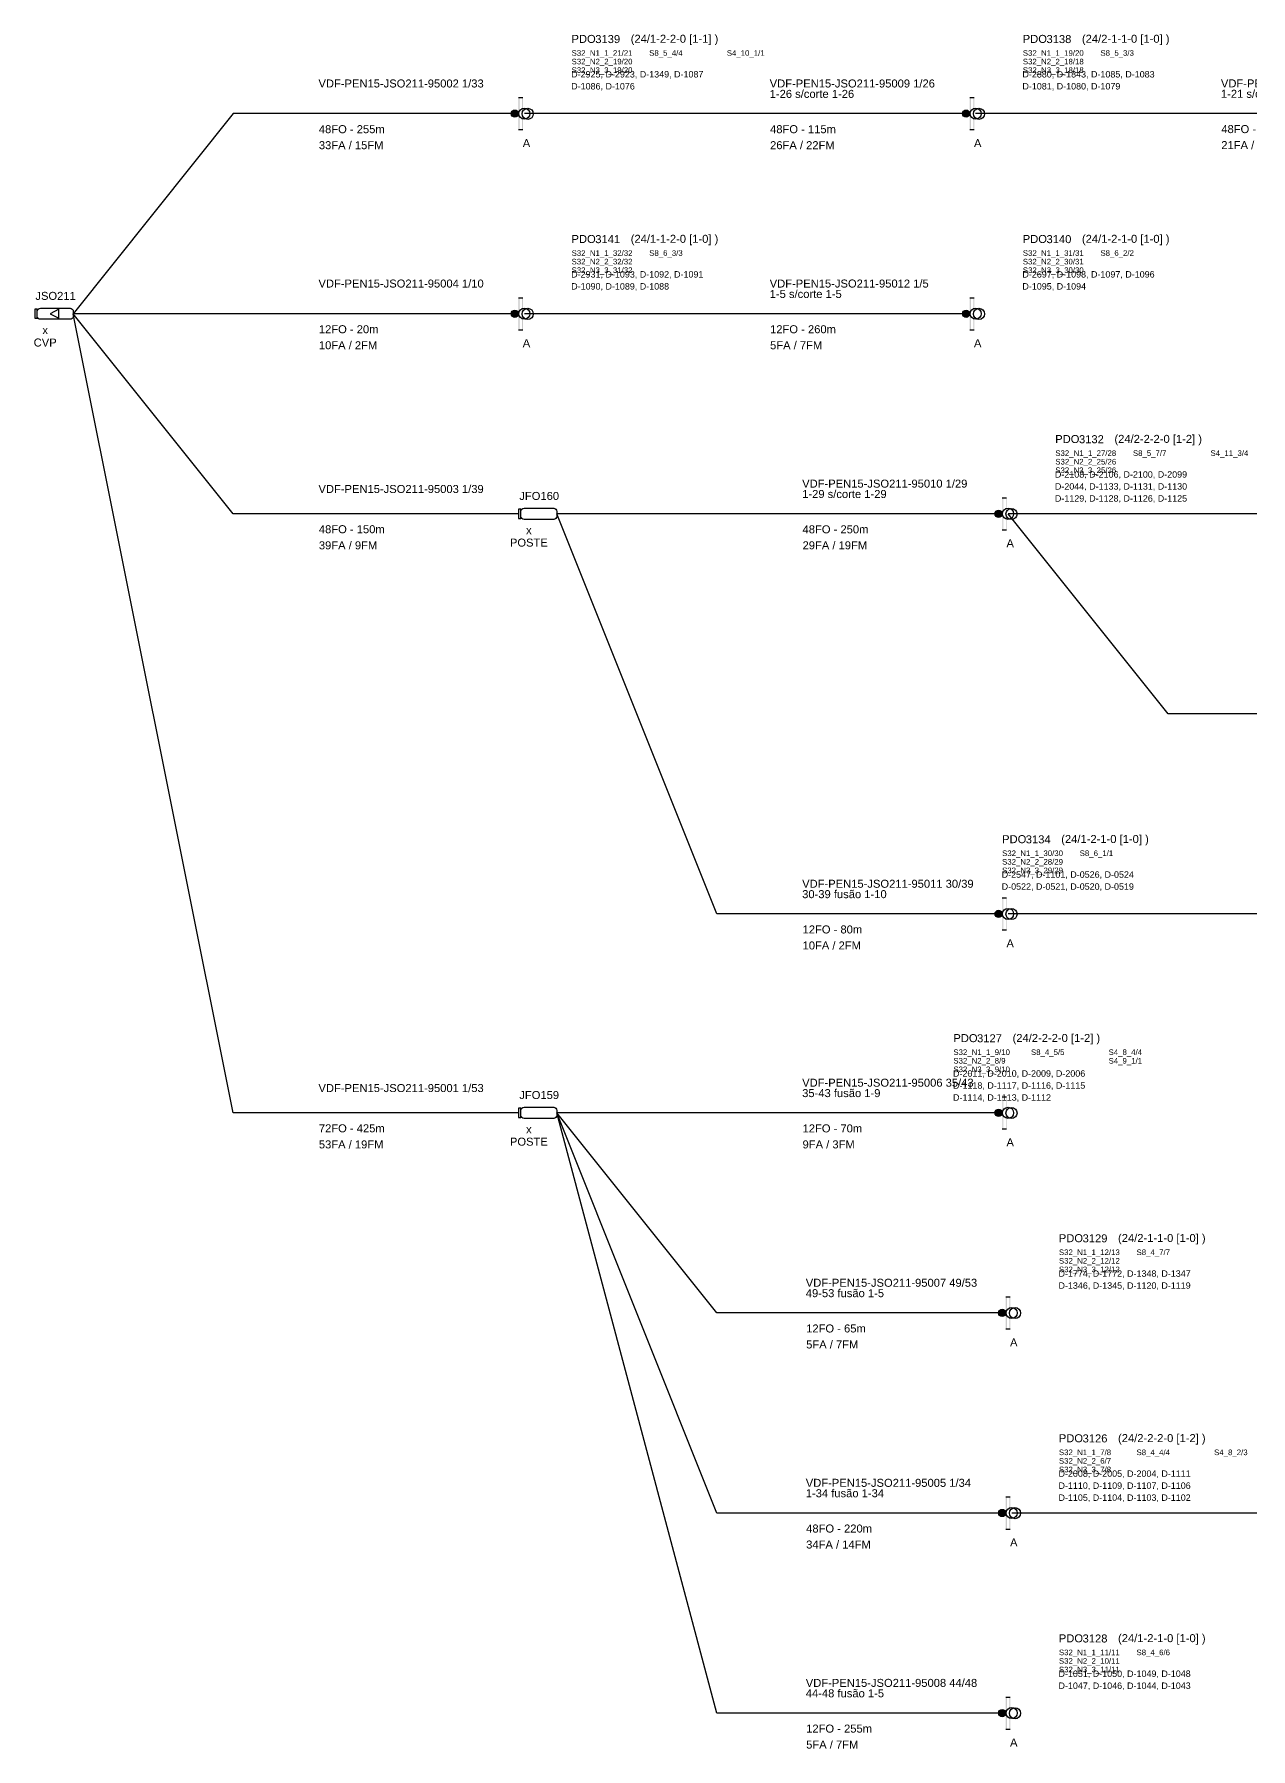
# Model space of a CAD drawing. Header units: millimetres. Extents: x 2621 to 2885, y 1959 to 2174.
# Drawn here: x 2621 to 2773.1, y 1959.4 to 2173.7 of the extents above; entities that cross this region are included whole.
import ezdxf
from ezdxf.enums import TextEntityAlignment as Align
from ezdxf.lldxf.tags import DXFTag

# ---------------------------------------------------------------- set-up
doc = ezdxf.new("R2010")
doc.units = ezdxf.units.MM
doc.layers.get('0').update_dxf_attribs({"lineweight": 5})
for name, color, linetype in [('SINOP_AÉREO', 1, 'AEREO2'), ('SINOP_CONDUTA', 1, 'CONDUTA2'), ('SINOP_JSFO', 1, 'Continuous'), ('SINOP_PDO', 1, 'Continuous')]:
    doc.layers.add(name, color=color, linetype=linetype)
doc.styles.add('VDF', font='arial.ttf', dxfattribs={"height": 0.25})
doc.linetypes.add('AEREO2', pattern='A,1,-1,[6,LinesVod.shx,S=0,R=0,X=0,Y=0],-1,1', length=4)
tags = doc.linetypes.add('CONDUTA2', pattern='A,1,-1,[8,LinesVod.shx,S=1,R=0,X=0,Y=0],-1,1', length=4).pattern_tags.tags
tags[16:17] = [DXFTag(74, 4), DXFTag(75, 0), DXFTag(340, '0'), DXFTag(46, 1.0), DXFTag(50, 0.0), DXFTag(44, 0.0), DXFTag(45, 0.0)]
tags[14:15] = [DXFTag(74, 4), DXFTag(75, 0), DXFTag(340, '0'), DXFTag(46, 1.0), DXFTag(50, 0.0), DXFTag(44, 0.0), DXFTag(45, 0.0)]
tags[4:5] = [DXFTag(74, 4), DXFTag(75, 0), DXFTag(340, '0'), DXFTag(46, 1.0), DXFTag(50, 0.0), DXFTag(44, 0.0), DXFTag(45, 0.0)]

# ---------------------------------------------------------------- blocks, each defined once
blk = doc.blocks.new('*U62')
for points in [[(-4.5, 0.58), (-4.8, 0.58), (-4.8, -0.57), (-4.5, -0.57)], [(-1.8, 0.55), (-2.9, 0), (-1.8, -0.55)]]:
    blk.add_lwpolyline(points, close=True)
blk.add_lwpolyline([(-0.4, -0.7), (-4.1, -0.7, -0.414214), (-4.5, -0.3), (-4.5, 0.3, -0.414214), (-4.1, 0.7), (-0.4, 0.7, -0.414214), (0, 0.3), (0, -0.3, -0.414214)], format="xyb", close=True)
at = {"style": 'VDF'}
for tag, p in [('CABO_001', (-29.8, 2.6)), ('CABO_002', (-29.8, 1.3)), ('CABO_003', (-29.8, 0)), ('CABO_004', (-29.8, -1.3)), ('CABO_005', (-29.8, -2.6)), ('CABO_CAP_COP', (-29.75, -2.44)), ('FA_FM', (-29.75, -4.44))]:
    blk.add_attdef(tag, p, '', height=1, dxfattribs=at)
for tag, p in [('JSO#', (-2.21, 1.73)), ('M', (-3.51, -2.55)), ('CVP', (-3.51, -4.1))]:
    blk.add_attdef(tag, text='', height=1, dxfattribs=at).set_placement(p, align=Align.CENTER)
blk = doc.blocks.new('*U63')
blk.add_lwpolyline([(-4.5, 0.58), (-4.8, 0.58), (-4.8, -0.57), (-4.5, -0.57)], close=True)
blk.add_lwpolyline([(-0.4, -0.7), (-4.1, -0.7, -0.414214), (-4.5, -0.3), (-4.5, 0.3, -0.414214), (-4.1, 0.7), (-0.4, 0.7, -0.414214), (0, 0.3), (0, -0.3, -0.414214)], format="xyb", close=True)
at = {"style": 'VDF'}
for tag, p in [('CABO_001', (-29.8, 2.6)), ('CABO_002', (-29.8, 1.3)), ('CABO_003', (-29.8, 0)), ('CABO_004', (-29.8, -1.3)), ('CABO_005', (-29.8, -2.6)), ('CABO_CAP_COP', (-29.75, -2.44)), ('FA_FM', (-29.75, -4.44))]:
    blk.add_attdef(tag, p, '', height=1, dxfattribs=at)
for tag, p in [('JFO#', (-2.25, 1.73)), ('M', (-3.51, -2.55)), ('CVP', (-3.51, -4.1))]:
    blk.add_attdef(tag, text='', height=1, dxfattribs=at).set_placement(p, align=Align.CENTER)
blk = doc.blocks.new('*U64')
blk.add_hatch(color=256).paths.add_polyline_path([(0, 0, 1), (-0.91, 0, 1)])
for p, q in [((0, 2), (0.56, 2)), ((0, -2), (0.56, -2))]:
    blk.add_line(p, q)
blk.add_circle((-0.45, 0), 0.453)
for centre in [(0.74, 0), (1.16, -0.02)]:
    blk.add_ellipse(centre, major_axis=(0, -0.695), ratio=0.99861)
for points in [[(0, 2), (0.15, 2), (0, -2), (0.15, -2)], [(0.46, -2), (0.56, -2), (0.46, 2), (0.56, 2)]]:
    blk.add_solid(points)
at = {"insert": (6.63, 9.84), "char_height": 1, "attachment_point": 1, "style": 'VDF'}
blk.add_mtext_dynamic_manual_height_columns('PDO', width=5.1324, gutter_width=12.5, heights=[0], dxfattribs=at)
at = {"style": 'VDF'}
for tag, p, height in [('JFO_PDO', (9.6, 8.82), 1), ('(CAP/N1-N2-N3-N4)', (14.03, 8.86), 1), ('PP_R', (6.59, 7.32), 0.8), ('SPLITTERS_001', (6.64, 7.23), 0.7), ('SPLITTERS_004', (6.64, 6.16), 0.7), ('FLB', (11.42, 7.32), 0.8), ('SPLITTERS_002', (16.34, 7.23), 0.7), ('SPLITTERS_005', (16.34, 6.16), 0.7), ('SPLITTERS_003', (26.04, 7.23), 0.7), ('SPLITTERS_006', (26.04, 6.15), 0.7), ('CABO_001', (-25, 3.27), 1), ('SPLITTERS_007', (6.64, 5.09), 0.7), ('SPLITTERS_008', (16.33, 5.1), 0.7), ('SPLITTERS_009', (26.03, 5.1), 0.7), ('CABO_002', (-25, 1.97), 1), ('CABO_003', (-25, 0.67), 1), ('CABO_004', (-25, -0.63), 1), ('CABO_005', (-25, -1.93), 1), ('CABO_CAP_COP', (-24.95, -2.44), 1), ('FA_FM', (-24.95, -4.44), 1)]:
    blk.add_attdef(tag, p, '', height=height, dxfattribs=at)
at = {"color": 5, "style": 'VDF'}
for tag, p in [('EDIFICIOS_001', (6.59, 4.52)), ('EDIFICIOS_002', (6.59, 3.02)), ('EDIFICIOS_003', (6.59, 1.52)), ('EDIFICIOS_004', (6.59, 0.02)), ('EDIFICIOS_005', (6.59, -1.46)), ('EDIFICIOS_006', (6.59, -2.92))]:
    blk.add_attdef(tag, p, '', height=0.8, dxfattribs=at)
at = {"style": 'VDF'}
blk.add_attdef('MODELO', text='', height=1, dxfattribs=at).set_placement((1, -4.18), align=Align.CENTER)
blk = doc.blocks.new('*U69')
blk.add_hatch(color=256).paths.add_polyline_path([(0, 0, 1), (-0.91, 0, 1)])
for p, q in [((0, 2), (0.56, 2)), ((0, -2), (0.56, -2))]:
    blk.add_line(p, q)
blk.add_circle((-0.45, 0), 0.453)
for centre in [(0.74, 0), (1.16, -0.02)]:
    blk.add_ellipse(centre, major_axis=(0, -0.695), ratio=0.99861)
for points in [[(0, 2), (0.15, 2), (0, -2), (0.15, -2)], [(0.46, -2), (0.56, -2), (0.46, 2), (0.56, 2)]]:
    blk.add_solid(points)
at = {"insert": (6.63, 9.84), "char_height": 1, "attachment_point": 1, "style": 'VDF'}
blk.add_mtext_dynamic_manual_height_columns('PDO', width=5.1324, gutter_width=12.5, heights=[0], dxfattribs=at)
at = {"style": 'VDF'}
for tag, p, height in [('JFO_PDO', (9.6, 8.82), 1), ('(CAP/N1-N2-N3-N4)', (14.03, 8.86), 1), ('PP_R', (6.59, 7.32), 0.8), ('SPLITTERS_001', (6.64, 7.23), 0.7), ('SPLITTERS_004', (6.64, 6.16), 0.7), ('FLB', (11.42, 7.32), 0.8), ('SPLITTERS_002', (16.34, 7.23), 0.7), ('SPLITTERS_005', (16.34, 6.16), 0.7), ('SPLITTERS_003', (26.04, 7.23), 0.7), ('SPLITTERS_006', (26.04, 6.15), 0.7), ('CABO_001', (-25, 3.27), 1), ('SPLITTERS_007', (6.64, 5.09), 0.7), ('SPLITTERS_008', (16.33, 5.1), 0.7), ('SPLITTERS_009', (26.03, 5.1), 0.7), ('CABO_002', (-25, 1.97), 1), ('CABO_003', (-25, 0.67), 1), ('CABO_004', (-25, -0.63), 1), ('CABO_005', (-25, -1.93), 1), ('CABO_CAP_COP', (-24.95, -2.44), 1), ('FA_FM', (-24.95, -4.44), 1)]:
    blk.add_attdef(tag, p, '', height=height, dxfattribs=at)
at = {"color": 5, "style": 'VDF'}
for tag, p in [('EDIFICIOS_001', (6.59, 4.52)), ('EDIFICIOS_002', (6.59, 3.02)), ('EDIFICIOS_003', (6.59, 1.52)), ('EDIFICIOS_004', (6.59, 0.02)), ('EDIFICIOS_005', (6.59, -1.46)), ('EDIFICIOS_006', (6.59, -2.92))]:
    blk.add_attdef(tag, p, '', height=0.8, dxfattribs=at)
at = {"style": 'VDF'}
blk.add_attdef('MODELO', text='', height=1, dxfattribs=at).set_placement((1, -4.18), align=Align.CENTER)
blk = doc.blocks.new('*U70')
blk.add_hatch(color=256).paths.add_polyline_path([(0, 0, 1), (-0.91, 0, 1)])
for p, q in [((0, 2), (0.56, 2)), ((0, -2), (0.56, -2))]:
    blk.add_line(p, q)
blk.add_circle((-0.45, 0), 0.453)
for centre in [(0.74, 0), (1.16, -0.02)]:
    blk.add_ellipse(centre, major_axis=(0, -0.695), ratio=0.99861)
for points in [[(0, 2), (0.15, 2), (0, -2), (0.15, -2)], [(0.46, -2), (0.56, -2), (0.46, 2), (0.56, 2)]]:
    blk.add_solid(points)
at = {"insert": (6.63, 9.84), "char_height": 1, "attachment_point": 1, "style": 'VDF'}
blk.add_mtext_dynamic_manual_height_columns('PDO', width=5.1324, gutter_width=12.5, heights=[0], dxfattribs=at)
at = {"style": 'VDF'}
for tag, p, height in [('JFO_PDO', (9.6, 8.82), 1), ('(CAP/N1-N2-N3-N4)', (14.03, 8.86), 1), ('PP_R', (6.59, 7.32), 0.8), ('SPLITTERS_001', (6.64, 7.23), 0.7), ('SPLITTERS_004', (6.64, 6.16), 0.7), ('FLB', (11.42, 7.32), 0.8), ('SPLITTERS_002', (16.34, 7.23), 0.7), ('SPLITTERS_005', (16.34, 6.16), 0.7), ('SPLITTERS_003', (26.04, 7.23), 0.7), ('SPLITTERS_006', (26.04, 6.15), 0.7), ('CABO_001', (-25, 3.27), 1), ('SPLITTERS_007', (6.64, 5.09), 0.7), ('SPLITTERS_008', (16.33, 5.1), 0.7), ('SPLITTERS_009', (26.03, 5.1), 0.7), ('CABO_002', (-25, 1.97), 1), ('CABO_003', (-25, 0.67), 1), ('CABO_004', (-25, -0.63), 1), ('CABO_005', (-25, -1.93), 1), ('CABO_CAP_COP', (-24.95, -2.44), 1), ('FA_FM', (-24.95, -4.44), 1)]:
    blk.add_attdef(tag, p, '', height=height, dxfattribs=at)
at = {"color": 5, "style": 'VDF'}
for tag, p in [('EDIFICIOS_001', (6.59, 4.52)), ('EDIFICIOS_002', (6.59, 3.02)), ('EDIFICIOS_003', (6.59, 1.52)), ('EDIFICIOS_004', (6.59, 0.02)), ('EDIFICIOS_005', (6.59, -1.46)), ('EDIFICIOS_006', (6.59, -2.92))]:
    blk.add_attdef(tag, p, '', height=0.8, dxfattribs=at)
at = {"style": 'VDF'}
blk.add_attdef('MODELO', text='', height=1, dxfattribs=at).set_placement((1, -4.18), align=Align.CENTER)
blk = doc.blocks.new('*U60')
blk.add_lwpolyline([(-4.5, 0.58), (-4.8, 0.58), (-4.8, -0.57), (-4.5, -0.57)], close=True)
blk.add_lwpolyline([(-0.4, -0.7), (-4.1, -0.7, -0.414214), (-4.5, -0.3), (-4.5, 0.3, -0.414214), (-4.1, 0.7), (-0.4, 0.7, -0.414214), (0, 0.3), (0, -0.3, -0.414214)], format="xyb", close=True)
at = {"style": 'VDF'}
for tag, p in [('CABO_001', (-29.8, 2.6)), ('CABO_002', (-29.8, 1.3)), ('CABO_003', (-29.8, 0)), ('CABO_004', (-29.8, -1.3)), ('CABO_005', (-29.8, -2.6)), ('CABO_CAP_COP', (-29.75, -2.44)), ('FA_FM', (-29.75, -4.44))]:
    blk.add_attdef(tag, p, '', height=1, dxfattribs=at)
for tag, p in [('JFO#', (-2.25, 1.73)), ('M', (-3.51, -2.55)), ('CVP', (-3.51, -4.1))]:
    blk.add_attdef(tag, text='', height=1, dxfattribs=at).set_placement(p, align=Align.CENTER)
blk = doc.blocks.new('*U61')
blk.add_hatch(color=256).paths.add_polyline_path([(0, 0, 1), (-0.91, 0, 1)])
for p, q in [((0, 2), (0.56, 2)), ((0, -2), (0.56, -2))]:
    blk.add_line(p, q)
blk.add_circle((-0.45, 0), 0.453)
for centre in [(0.74, 0), (1.16, -0.02)]:
    blk.add_ellipse(centre, major_axis=(0, -0.695), ratio=0.99861)
for points in [[(0, 2), (0.15, 2), (0, -2), (0.15, -2)], [(0.46, -2), (0.56, -2), (0.46, 2), (0.56, 2)]]:
    blk.add_solid(points)
at = {"insert": (6.63, 9.84), "char_height": 1, "attachment_point": 1, "style": 'VDF'}
blk.add_mtext_dynamic_manual_height_columns('PDO', width=5.1324, gutter_width=12.5, heights=[0], dxfattribs=at)
at = {"style": 'VDF'}
for tag, p, height in [('JFO_PDO', (9.6, 8.82), 1), ('(CAP/N1-N2-N3-N4)', (14.03, 8.86), 1), ('PP_R', (6.59, 7.32), 0.8), ('SPLITTERS_001', (6.64, 7.23), 0.7), ('SPLITTERS_004', (6.64, 6.16), 0.7), ('FLB', (11.42, 7.32), 0.8), ('SPLITTERS_002', (16.34, 7.23), 0.7), ('SPLITTERS_005', (16.34, 6.16), 0.7), ('SPLITTERS_003', (26.04, 7.23), 0.7), ('SPLITTERS_006', (26.04, 6.15), 0.7), ('CABO_001', (-25, 3.27), 1), ('SPLITTERS_007', (6.64, 5.09), 0.7), ('SPLITTERS_008', (16.33, 5.1), 0.7), ('SPLITTERS_009', (26.03, 5.1), 0.7), ('CABO_002', (-25, 1.97), 1), ('CABO_003', (-25, 0.67), 1), ('CABO_004', (-25, -0.63), 1), ('CABO_005', (-25, -1.93), 1), ('CABO_CAP_COP', (-24.95, -2.44), 1), ('FA_FM', (-24.95, -4.44), 1)]:
    blk.add_attdef(tag, p, '', height=height, dxfattribs=at)
at = {"color": 5, "style": 'VDF'}
for tag, p in [('EDIFICIOS_001', (6.59, 4.52)), ('EDIFICIOS_002', (6.59, 3.02)), ('EDIFICIOS_003', (6.59, 1.52)), ('EDIFICIOS_004', (6.59, 0.02)), ('EDIFICIOS_005', (6.59, -1.46)), ('EDIFICIOS_006', (6.59, -2.92))]:
    blk.add_attdef(tag, p, '', height=0.8, dxfattribs=at)
at = {"style": 'VDF'}
blk.add_attdef('MODELO', text='', height=1, dxfattribs=at).set_placement((1, -4.18), align=Align.CENTER)
blk = doc.blocks.new('*U68')
blk.add_hatch(color=256).paths.add_polyline_path([(0, 0, 1), (-0.91, 0, 1)])
for p, q in [((0, 2), (0.56, 2)), ((0, -2), (0.56, -2))]:
    blk.add_line(p, q)
blk.add_circle((-0.45, 0), 0.453)
for centre in [(0.74, 0), (1.16, -0.02)]:
    blk.add_ellipse(centre, major_axis=(0, -0.695), ratio=0.99861)
for points in [[(0, 2), (0.15, 2), (0, -2), (0.15, -2)], [(0.46, -2), (0.56, -2), (0.46, 2), (0.56, 2)]]:
    blk.add_solid(points)
at = {"insert": (-6.1, 9.84), "char_height": 1, "attachment_point": 1, "style": 'VDF'}
blk.add_mtext_dynamic_manual_height_columns('PDO', width=5.1324, gutter_width=12.5, heights=[0], dxfattribs=at)
at = {"style": 'VDF'}
for tag, p, height in [('JFO_PDO', (-3.14, 8.82), 1), ('(CAP/N1-N2-N3-N4)', (1.3, 8.86), 1), ('PP_R', (-6.14, 7.32), 0.8), ('SPLITTERS_001', (-6.1, 7.23), 0.7), ('SPLITTERS_004', (-6.1, 6.16), 0.7), ('FLB', (-1.32, 7.32), 0.8), ('SPLITTERS_002', (3.6, 7.23), 0.7), ('SPLITTERS_005', (3.6, 6.16), 0.7), ('SPLITTERS_003', (13.3, 7.23), 0.7), ('SPLITTERS_006', (13.3, 6.15), 0.7), ('CABO_001', (-25, 3.27), 1), ('SPLITTERS_007', (-6.1, 5.09), 0.7), ('SPLITTERS_008', (3.6, 5.1), 0.7), ('SPLITTERS_009', (13.3, 5.1), 0.7), ('CABO_002', (-25, 1.97), 1), ('CABO_003', (-25, 0.67), 1), ('CABO_004', (-25, -0.63), 1), ('CABO_005', (-25, -1.93), 1), ('CABO_CAP_COP', (-24.95, -2.44), 1), ('FA_FM', (-24.95, -4.44), 1)]:
    blk.add_attdef(tag, p, '', height=height, dxfattribs=at)
at = {"color": 5, "style": 'VDF'}
for tag, p in [('EDIFICIOS_001', (-6.14, 4.52)), ('EDIFICIOS_002', (-6.14, 3.02)), ('EDIFICIOS_003', (-6.14, 1.52)), ('EDIFICIOS_004', (-6.14, 0.02)), ('EDIFICIOS_005', (-6.14, -1.46)), ('EDIFICIOS_006', (-6.14, -2.92))]:
    blk.add_attdef(tag, p, '', height=0.8, dxfattribs=at)
at = {"style": 'VDF'}
blk.add_attdef('MODELO', text='', height=1, dxfattribs=at).set_placement((1, -4.18), align=Align.CENTER)
blk = doc.blocks.new('*U65')
blk.add_hatch(color=256).paths.add_polyline_path([(0, 0, 1), (-0.91, 0, 1)])
for p, q in [((0, 2), (0.56, 2)), ((0, -2), (0.56, -2))]:
    blk.add_line(p, q)
blk.add_circle((-0.45, 0), 0.453)
for centre in [(0.74, 0), (1.16, -0.02)]:
    blk.add_ellipse(centre, major_axis=(0, -0.695), ratio=0.99861)
for points in [[(0, 2), (0.15, 2), (0, -2), (0.15, -2)], [(0.46, -2), (0.56, -2), (0.46, 2), (0.56, 2)]]:
    blk.add_solid(points)
at = {"insert": (6.63, 9.84), "char_height": 1, "attachment_point": 1, "style": 'VDF'}
blk.add_mtext_dynamic_manual_height_columns('PDO', width=5.1324, gutter_width=12.5, heights=[0], dxfattribs=at)
at = {"style": 'VDF'}
for tag, p, height in [('JFO_PDO', (9.6, 8.82), 1), ('(CAP/N1-N2-N3-N4)', (14.03, 8.86), 1), ('PP_R', (6.59, 7.32), 0.8), ('SPLITTERS_001', (6.64, 7.23), 0.7), ('SPLITTERS_004', (6.64, 6.16), 0.7), ('FLB', (11.42, 7.32), 0.8), ('SPLITTERS_002', (16.34, 7.23), 0.7), ('SPLITTERS_005', (16.34, 6.16), 0.7), ('SPLITTERS_003', (26.04, 7.23), 0.7), ('SPLITTERS_006', (26.04, 6.15), 0.7), ('CABO_001', (-25, 3.27), 1), ('SPLITTERS_007', (6.64, 5.09), 0.7), ('SPLITTERS_008', (16.33, 5.1), 0.7), ('SPLITTERS_009', (26.03, 5.1), 0.7), ('CABO_002', (-25, 1.97), 1), ('CABO_003', (-25, 0.67), 1), ('CABO_004', (-25, -0.63), 1), ('CABO_005', (-25, -1.93), 1), ('CABO_CAP_COP', (-24.95, -2.44), 1), ('FA_FM', (-24.95, -4.44), 1)]:
    blk.add_attdef(tag, p, '', height=height, dxfattribs=at)
at = {"color": 5, "style": 'VDF'}
for tag, p in [('EDIFICIOS_001', (6.59, 4.52)), ('EDIFICIOS_002', (6.59, 3.02)), ('EDIFICIOS_003', (6.59, 1.52)), ('EDIFICIOS_004', (6.59, 0.02)), ('EDIFICIOS_005', (6.59, -1.46)), ('EDIFICIOS_006', (6.59, -2.92))]:
    blk.add_attdef(tag, p, '', height=0.8, dxfattribs=at)
at = {"style": 'VDF'}
blk.add_attdef('MODELO', text='', height=1, dxfattribs=at).set_placement((1, -4.18), align=Align.CENTER)
blk = doc.blocks.new('*U49')
blk.add_hatch(color=256).paths.add_polyline_path([(0, 0, 1), (-0.91, 0, 1)])
for p, q in [((0, 2), (0.56, 2)), ((0, -2), (0.56, -2))]:
    blk.add_line(p, q)
blk.add_circle((-0.45, 0), 0.453)
for centre in [(0.74, 0), (1.16, -0.02)]:
    blk.add_ellipse(centre, major_axis=(0, -0.695), ratio=0.99861)
for points in [[(0, 2), (0.15, 2), (0, -2), (0.15, -2)], [(0.46, -2), (0.56, -2), (0.46, 2), (0.56, 2)]]:
    blk.add_solid(points)
at = {"insert": (6.63, 9.84), "char_height": 1, "attachment_point": 1, "style": 'VDF'}
blk.add_mtext_dynamic_manual_height_columns('PDO', width=5.1324, gutter_width=12.5, heights=[0], dxfattribs=at)
at = {"style": 'VDF'}
for tag, p, height in [('JFO_PDO', (9.6, 8.82), 1), ('(CAP/N1-N2-N3-N4)', (14.03, 8.86), 1), ('PP_R', (6.59, 7.32), 0.8), ('SPLITTERS_001', (6.64, 7.23), 0.7), ('SPLITTERS_004', (6.64, 6.16), 0.7), ('FLB', (11.42, 7.32), 0.8), ('SPLITTERS_002', (16.34, 7.23), 0.7), ('SPLITTERS_005', (16.34, 6.16), 0.7), ('SPLITTERS_003', (26.04, 7.23), 0.7), ('SPLITTERS_006', (26.04, 6.15), 0.7), ('CABO_001', (-25, 3.27), 1), ('SPLITTERS_007', (6.64, 5.09), 0.7), ('SPLITTERS_008', (16.33, 5.1), 0.7), ('SPLITTERS_009', (26.03, 5.1), 0.7), ('CABO_002', (-25, 1.97), 1), ('CABO_003', (-25, 0.67), 1), ('CABO_004', (-25, -0.63), 1), ('CABO_005', (-25, -1.93), 1), ('CABO_CAP_COP', (-24.95, -2.44), 1), ('FA_FM', (-24.95, -4.44), 1)]:
    blk.add_attdef(tag, p, '', height=height, dxfattribs=at)
at = {"color": 5, "style": 'VDF'}
for tag, p in [('EDIFICIOS_001', (6.59, 4.52)), ('EDIFICIOS_002', (6.59, 3.02)), ('EDIFICIOS_003', (6.59, 1.52)), ('EDIFICIOS_004', (6.59, 0.02)), ('EDIFICIOS_005', (6.59, -1.46)), ('EDIFICIOS_006', (6.59, -2.92))]:
    blk.add_attdef(tag, p, '', height=0.8, dxfattribs=at)
at = {"style": 'VDF'}
blk.add_attdef('MODELO', text='', height=1, dxfattribs=at).set_placement((1, -4.18), align=Align.CENTER)
blk = doc.blocks.new('*U56')
blk.add_hatch(color=256).paths.add_polyline_path([(0, 0, 1), (-0.91, 0, 1)])
for p, q in [((0, 2), (0.56, 2)), ((0, -2), (0.56, -2))]:
    blk.add_line(p, q)
blk.add_circle((-0.45, 0), 0.453)
for centre in [(0.74, 0), (1.16, -0.02)]:
    blk.add_ellipse(centre, major_axis=(0, -0.695), ratio=0.99861)
for points in [[(0, 2), (0.15, 2), (0, -2), (0.15, -2)], [(0.46, -2), (0.56, -2), (0.46, 2), (0.56, 2)]]:
    blk.add_solid(points)
at = {"insert": (6.63, 9.84), "char_height": 1, "attachment_point": 1, "style": 'VDF'}
blk.add_mtext_dynamic_manual_height_columns('PDO', width=5.1324, gutter_width=12.5, heights=[0], dxfattribs=at)
at = {"style": 'VDF'}
for tag, p, height in [('JFO_PDO', (9.6, 8.82), 1), ('(CAP/N1-N2-N3-N4)', (14.03, 8.86), 1), ('PP_R', (6.59, 7.32), 0.8), ('SPLITTERS_001', (6.64, 7.23), 0.7), ('SPLITTERS_004', (6.64, 6.16), 0.7), ('FLB', (11.42, 7.32), 0.8), ('SPLITTERS_002', (16.34, 7.23), 0.7), ('SPLITTERS_005', (16.34, 6.16), 0.7), ('SPLITTERS_003', (26.04, 7.23), 0.7), ('SPLITTERS_006', (26.04, 6.15), 0.7), ('CABO_001', (-25, 3.27), 1), ('SPLITTERS_007', (6.64, 5.09), 0.7), ('SPLITTERS_008', (16.33, 5.1), 0.7), ('SPLITTERS_009', (26.03, 5.1), 0.7), ('CABO_002', (-25, 1.97), 1), ('CABO_003', (-25, 0.67), 1), ('CABO_004', (-25, -0.63), 1), ('CABO_005', (-25, -1.93), 1), ('CABO_CAP_COP', (-24.95, -2.44), 1), ('FA_FM', (-24.95, -4.44), 1)]:
    blk.add_attdef(tag, p, '', height=height, dxfattribs=at)
at = {"color": 5, "style": 'VDF'}
for tag, p in [('EDIFICIOS_001', (6.59, 4.52)), ('EDIFICIOS_002', (6.59, 3.02)), ('EDIFICIOS_003', (6.59, 1.52)), ('EDIFICIOS_004', (6.59, 0.02)), ('EDIFICIOS_005', (6.59, -1.46)), ('EDIFICIOS_006', (6.59, -2.92))]:
    blk.add_attdef(tag, p, '', height=0.8, dxfattribs=at)
at = {"style": 'VDF'}
blk.add_attdef('MODELO', text='', height=1, dxfattribs=at).set_placement((1, -4.18), align=Align.CENTER)
blk = doc.blocks.new('*U57')
blk.add_hatch(color=256).paths.add_polyline_path([(0, 0, 1), (-0.91, 0, 1)])
for p, q in [((0, 2), (0.56, 2)), ((0, -2), (0.56, -2))]:
    blk.add_line(p, q)
blk.add_circle((-0.45, 0), 0.453)
for centre in [(0.74, 0), (1.16, -0.02)]:
    blk.add_ellipse(centre, major_axis=(0, -0.695), ratio=0.99861)
for points in [[(0, 2), (0.15, 2), (0, -2), (0.15, -2)], [(0.46, -2), (0.56, -2), (0.46, 2), (0.56, 2)]]:
    blk.add_solid(points)
at = {"insert": (6.63, 9.84), "char_height": 1, "attachment_point": 1, "style": 'VDF'}
blk.add_mtext_dynamic_manual_height_columns('PDO', width=5.1324, gutter_width=12.5, heights=[0], dxfattribs=at)
at = {"style": 'VDF'}
for tag, p, height in [('JFO_PDO', (9.6, 8.82), 1), ('(CAP/N1-N2-N3-N4)', (14.03, 8.86), 1), ('PP_R', (6.59, 7.32), 0.8), ('SPLITTERS_001', (6.64, 7.23), 0.7), ('SPLITTERS_004', (6.64, 6.16), 0.7), ('FLB', (11.42, 7.32), 0.8), ('SPLITTERS_002', (16.34, 7.23), 0.7), ('SPLITTERS_005', (16.34, 6.16), 0.7), ('SPLITTERS_003', (26.04, 7.23), 0.7), ('SPLITTERS_006', (26.04, 6.15), 0.7), ('CABO_001', (-25, 3.27), 1), ('SPLITTERS_007', (6.64, 5.09), 0.7), ('SPLITTERS_008', (16.33, 5.1), 0.7), ('SPLITTERS_009', (26.03, 5.1), 0.7), ('CABO_002', (-25, 1.97), 1), ('CABO_003', (-25, 0.67), 1), ('CABO_004', (-25, -0.63), 1), ('CABO_005', (-25, -1.93), 1), ('CABO_CAP_COP', (-24.95, -2.44), 1), ('FA_FM', (-24.95, -4.44), 1)]:
    blk.add_attdef(tag, p, '', height=height, dxfattribs=at)
at = {"color": 5, "style": 'VDF'}
for tag, p in [('EDIFICIOS_001', (6.59, 4.52)), ('EDIFICIOS_002', (6.59, 3.02)), ('EDIFICIOS_003', (6.59, 1.52)), ('EDIFICIOS_004', (6.59, 0.02)), ('EDIFICIOS_005', (6.59, -1.46)), ('EDIFICIOS_006', (6.59, -2.92))]:
    blk.add_attdef(tag, p, '', height=0.8, dxfattribs=at)
at = {"style": 'VDF'}
blk.add_attdef('MODELO', text='', height=1, dxfattribs=at).set_placement((1, -4.18), align=Align.CENTER)
blk = doc.blocks.new('*U47')
blk.add_hatch(color=256).paths.add_polyline_path([(0, 0, 1), (-0.91, 0, 1)])
for p, q in [((0, 2), (0.56, 2)), ((0, -2), (0.56, -2))]:
    blk.add_line(p, q)
blk.add_circle((-0.45, 0), 0.453)
for centre in [(0.74, 0), (1.16, -0.02)]:
    blk.add_ellipse(centre, major_axis=(0, -0.695), ratio=0.99861)
for points in [[(0, 2), (0.15, 2), (0, -2), (0.15, -2)], [(0.46, -2), (0.56, -2), (0.46, 2), (0.56, 2)]]:
    blk.add_solid(points)
at = {"insert": (6.63, 9.84), "char_height": 1, "attachment_point": 1, "style": 'VDF'}
blk.add_mtext_dynamic_manual_height_columns('PDO', width=5.1324, gutter_width=12.5, heights=[0], dxfattribs=at)
at = {"style": 'VDF'}
for tag, p, height in [('JFO_PDO', (9.6, 8.82), 1), ('(CAP/N1-N2-N3-N4)', (14.03, 8.86), 1), ('PP_R', (6.59, 7.32), 0.8), ('SPLITTERS_001', (6.64, 7.23), 0.7), ('SPLITTERS_004', (6.64, 6.16), 0.7), ('FLB', (11.42, 7.32), 0.8), ('SPLITTERS_002', (16.34, 7.23), 0.7), ('SPLITTERS_005', (16.34, 6.16), 0.7), ('SPLITTERS_003', (26.04, 7.23), 0.7), ('SPLITTERS_006', (26.04, 6.15), 0.7), ('CABO_001', (-25, 3.27), 1), ('SPLITTERS_007', (6.64, 5.09), 0.7), ('SPLITTERS_008', (16.33, 5.1), 0.7), ('SPLITTERS_009', (26.03, 5.1), 0.7), ('CABO_002', (-25, 1.97), 1), ('CABO_003', (-25, 0.67), 1), ('CABO_004', (-25, -0.63), 1), ('CABO_005', (-25, -1.93), 1), ('CABO_CAP_COP', (-24.95, -2.44), 1), ('FA_FM', (-24.95, -4.44), 1)]:
    blk.add_attdef(tag, p, '', height=height, dxfattribs=at)
at = {"color": 5, "style": 'VDF'}
for tag, p in [('EDIFICIOS_001', (6.59, 4.52)), ('EDIFICIOS_002', (6.59, 3.02)), ('EDIFICIOS_003', (6.59, 1.52)), ('EDIFICIOS_004', (6.59, 0.02)), ('EDIFICIOS_005', (6.59, -1.46)), ('EDIFICIOS_006', (6.59, -2.92))]:
    blk.add_attdef(tag, p, '', height=0.8, dxfattribs=at)
at = {"style": 'VDF'}
blk.add_attdef('MODELO', text='', height=1, dxfattribs=at).set_placement((1, -4.18), align=Align.CENTER)
blk = doc.blocks.new('*U48')
blk.add_hatch(color=256).paths.add_polyline_path([(0, 0, 1), (-0.91, 0, 1)])
for p, q in [((0, 2), (0.56, 2)), ((0, -2), (0.56, -2))]:
    blk.add_line(p, q)
blk.add_circle((-0.45, 0), 0.453)
for centre in [(0.74, 0), (1.16, -0.02)]:
    blk.add_ellipse(centre, major_axis=(0, -0.695), ratio=0.99861)
for points in [[(0, 2), (0.15, 2), (0, -2), (0.15, -2)], [(0.46, -2), (0.56, -2), (0.46, 2), (0.56, 2)]]:
    blk.add_solid(points)
at = {"insert": (-0.01, 9.84), "char_height": 1, "attachment_point": 1, "style": 'VDF'}
blk.add_mtext_dynamic_manual_height_columns('PDO', width=5.1324, gutter_width=12.5, heights=[0], dxfattribs=at)
at = {"style": 'VDF'}
for tag, p, height in [('JFO_PDO', (2.95, 8.82), 1), ('(CAP/N1-N2-N3-N4)', (7.38, 8.86), 1), ('PP_R', (-0.06, 7.32), 0.8), ('SPLITTERS_001', (-0.01, 7.23), 0.7), ('SPLITTERS_004', (-0.01, 6.16), 0.7), ('FLB', (4.77, 7.32), 0.8), ('SPLITTERS_002', (9.69, 7.23), 0.7), ('SPLITTERS_005', (9.69, 6.16), 0.7), ('SPLITTERS_003', (19.39, 7.23), 0.7), ('SPLITTERS_006', (19.39, 6.15), 0.7), ('CABO_001', (-25, 3.27), 1), ('SPLITTERS_007', (-0.01, 5.09), 0.7), ('SPLITTERS_008', (9.68, 5.1), 0.7), ('SPLITTERS_009', (19.38, 5.1), 0.7), ('CABO_002', (-25, 1.97), 1), ('CABO_003', (-25, 0.67), 1), ('CABO_004', (-25, -0.63), 1), ('CABO_005', (-25, -1.93), 1), ('CABO_CAP_COP', (-24.95, -2.44), 1), ('FA_FM', (-24.95, -4.44), 1)]:
    blk.add_attdef(tag, p, '', height=height, dxfattribs=at)
at = {"color": 5, "style": 'VDF'}
for tag, p in [('EDIFICIOS_001', (-0.06, 4.52)), ('EDIFICIOS_002', (-0.06, 3.02)), ('EDIFICIOS_003', (-0.06, 1.52)), ('EDIFICIOS_004', (-0.06, 0.02)), ('EDIFICIOS_005', (-0.06, -1.46)), ('EDIFICIOS_006', (-0.06, -2.92))]:
    blk.add_attdef(tag, p, '', height=0.8, dxfattribs=at)
at = {"style": 'VDF'}
blk.add_attdef('MODELO', text='', height=1, dxfattribs=at).set_placement((1, -4.18), align=Align.CENTER)

msp = doc.modelspace()

# ---------------------------------------------------------------- linework, layer by layer
at = {"layer": 'SINOP_AÉREO', "linetype": 'AEREO2'}
for points in [[(2737.95, 2163.75), (2682.3, 2163.75)], [(2794.35, 2163.76), (2738.69, 2163.76)], [(2681.55, 2138.75), (2625.9, 2138.75)], [(2681.55, 2113.75), (2645.9, 2113.75), (2625.9, 2138.75)], [(2681.55, 2038.89), (2645.9, 2038.89), (2625.9, 2138.75)], [(2737.95, 2138.75), (2682.3, 2138.75)], [(2742.01, 2113.75), (2686.35, 2113.75)], [(2742.01, 2063.75), (2706.35, 2063.75), (2686.35, 2113.75)], [(2798.4, 2113.75), (2742.75, 2113.75)], [(2798.4, 2088.75), (2762.75, 2088.75), (2742.75, 2113.75)], [(2798.4, 2063.75), (2742.75, 2063.75)], [(2742.01, 2038.89), (2686.35, 2038.89)], [(2742.01, 2013.89), (2706.35, 2013.89), (2686.35, 2038.89)], [(2742.01, 1988.89), (2706.35, 1988.89), (2686.35, 2038.89)], [(2798.86, 1988.89), (2743.2, 1988.89)]]:
    msp.add_lwpolyline(points, dxfattribs=at)
at = {"layer": 'SINOP_CONDUTA', "linetype": 'CONDUTA2'}
for points in [[(2681.55, 2163.75), (2645.9, 2163.75), (2625.9, 2138.75)], [(2742.01, 1963.89), (2706.35, 1963.89), (2686.35, 2038.89)]]:
    msp.add_lwpolyline(points, dxfattribs=at)

# ---------------------------------------------------------------- block references
at = {"layer": 'SINOP_JSFO', "color": 4}
ref = msp.add_blockref('*U62', (2625.9, 2138.75), dxfattribs=at)
ref.add_attrib('M', 'x', dxfattribs={"layer": '0', "height": 1, "style": 'VDF'}).set_placement((2622.39, 2136.2), align=Align.CENTER)
ref.add_attrib('JSO#JFO', 'JSO211', dxfattribs={"layer": '0', "height": 1, "style": 'VDF'}).set_placement((2623.69, 2140.48), align=Align.CENTER)
ref.add_attrib('CVP', 'CVP', dxfattribs={"layer": '0', "height": 1, "style": 'VDF'}).set_placement((2622.39, 2134.65), align=Align.CENTER)
ref = msp.add_blockref('*U60', (2686.35, 2113.75), dxfattribs=at)
ref.add_attrib('CABO_001', 'VDF-PEN15-JSO211-95003 1/39', (2656.55, 2116.35), dxfattribs={"layer": '0', "height": 1, "style": 'VDF'})
ref.add_attrib('FA_FM', '39FA / 9FM', (2656.6, 2109.31), dxfattribs={"layer": '0', "height": 1, "style": 'VDF'})
ref.add_attrib('CABO_CAP_COP', '48FO - 150m', (2656.6, 2111.32), dxfattribs={"layer": '0', "height": 1, "style": 'VDF'})
ref.add_attrib('M', 'x', dxfattribs={"layer": '0', "height": 1, "style": 'VDF'}).set_placement((2682.85, 2111.2), align=Align.CENTER)
ref.add_attrib('JSO#JFO', 'JFO160', dxfattribs={"layer": '0', "height": 1, "style": 'VDF'}).set_placement((2684.14, 2115.48), align=Align.CENTER)
ref.add_attrib('CVP', 'POSTE', dxfattribs={"layer": '0', "height": 1, "style": 'VDF'}).set_placement((2682.85, 2109.65), align=Align.CENTER)
ref = msp.add_blockref('*U63', (2686.35, 2038.89), dxfattribs=at)
ref.add_attrib('CABO_001', 'VDF-PEN15-JSO211-95001 1/53', (2656.55, 2041.49), dxfattribs={"layer": '0', "height": 1, "style": 'VDF'})
ref.add_attrib('FA_FM', '53FA / 19FM', (2656.6, 2034.45), dxfattribs={"layer": '0', "height": 1, "style": 'VDF'})
ref.add_attrib('CABO_CAP_COP', '72FO - 425m', (2656.6, 2036.46), dxfattribs={"layer": '0', "height": 1, "style": 'VDF'})
ref.add_attrib('M', 'x', dxfattribs={"layer": '0', "height": 1, "style": 'VDF'}).set_placement((2682.85, 2036.34), align=Align.CENTER)
ref.add_attrib('JSO#JFO', 'JFO159', dxfattribs={"layer": '0', "height": 1, "style": 'VDF'}).set_placement((2684.14, 2040.62), align=Align.CENTER)
ref.add_attrib('CVP', 'POSTE', dxfattribs={"layer": '0', "height": 1, "style": 'VDF'}).set_placement((2682.85, 2034.79), align=Align.CENTER)
at = {"layer": 'SINOP_PDO'}
for name, p, values in [('*U64', (2681.55, 2163.75), {'JFO_PDO': '3139', 'MODELO': 'A', 'CABO_001': 'VDF-PEN15-JSO211-95002 1/33', 'FA_FM': '33FA / 15FM', 'CABO_CAP_COP': '48FO - 255m', '(CAP/N1-N2-N3-N4)': '(24/1-2-2-0 [1-1] )', 'SPLITTERS_001': 'S32_N1_1_21/21', 'SPLITTERS_002': 'S8_5_4/4', 'SPLITTERS_003': 'S4_10_1/1', 'SPLITTERS_004': 'S32_N2_2_19/20', 'SPLITTERS_007': 'S32_N3_3_19/20', 'EDIFICIOS_001': 'D-2925, D-2923, D-1349, D-1087', 'EDIFICIOS_002': 'D-1086, D-1076'}), ('*U56', (2737.95, 2163.75), {'JFO_PDO': '3138', 'MODELO': 'A', 'CABO_001': 'VDF-PEN15-JSO211-95009 1/26', 'CABO_002': '1-26 s/corte 1-26', 'FA_FM': '26FA / 22FM', 'CABO_CAP_COP': '48FO - 115m', '(CAP/N1-N2-N3-N4)': '(24/2-1-1-0 [1-0] )', 'SPLITTERS_001': 'S32_N1_1_19/20', 'SPLITTERS_002': 'S8_5_3/3', 'SPLITTERS_004': 'S32_N2_2_18/18', 'SPLITTERS_007': 'S32_N3_3_18/18', 'EDIFICIOS_001': 'D-2880, D-1843, D-1085, D-1083', 'EDIFICIOS_002': 'D-1081, D-1080, D-1079'}), ('*U57', (2794.35, 2163.76), {'JFO_PDO': '3137', 'MODELO': 'A', 'CABO_001': 'VDF-PEN15-JSO211-95014 1/21', 'CABO_002': '1-21 s/corte 1-21', 'FA_FM': '21FA / 27FM', 'CABO_CAP_COP': '48FO - 235m', '(CAP/N1-N2-N3-N4)': '(24/1-2-2-0 [1-1] )', 'SPLITTERS_001': 'S32_N1_1_18/18', 'SPLITTERS_002': 'S8_5_2/2', 'SPLITTERS_003': 'S4_9_4/4', 'SPLITTERS_004': 'S32_N2_2_16/17', 'SPLITTERS_007': 'S32_N3_3_16/17', 'EDIFICIOS_001': 'D-2877, D-2859, D-1161, D-1077', 'EDIFICIOS_002': 'D-1074, D-1073, D-1072, D-1071'}), ('*U69', (2681.55, 2138.75), {'JFO_PDO': '3141', 'MODELO': 'A', 'CABO_001': 'VDF-PEN15-JSO211-95004 1/10', 'FA_FM': '10FA / 2FM', 'CABO_CAP_COP': '12FO - 20m', '(CAP/N1-N2-N3-N4)': '(24/1-1-2-0 [1-0] )', 'SPLITTERS_001': 'S32_N1_1_32/32', 'SPLITTERS_002': 'S8_6_3/3', 'SPLITTERS_004': 'S32_N2_2_32/32', 'SPLITTERS_007': 'S32_N3_3_31/32', 'EDIFICIOS_001': 'D-2931, D-1093, D-1092, D-1091', 'EDIFICIOS_002': 'D-1090, D-1089, D-1088'}), ('*U70', (2737.95, 2138.75), {'JFO_PDO': '3140', 'MODELO': 'A', 'CABO_001': 'VDF-PEN15-JSO211-95012 1/5', 'CABO_002': '1-5 s/corte 1-5', 'FA_FM': '5FA / 7FM', 'CABO_CAP_COP': '12FO - 260m', '(CAP/N1-N2-N3-N4)': '(24/1-2-1-0 [1-0] )', 'SPLITTERS_001': 'S32_N1_1_31/31', 'SPLITTERS_002': 'S8_6_2/2', 'SPLITTERS_004': 'S32_N2_2_30/31', 'SPLITTERS_007': 'S32_N3_3_30/30', 'EDIFICIOS_001': 'D-2697, D-1098, D-1097, D-1096', 'EDIFICIOS_002': 'D-1095, D-1094'}), ('*U61', (2742.01, 2113.75), {'JFO_PDO': '3132', 'MODELO': 'A', 'CABO_001': 'VDF-PEN15-JSO211-95010 1/29', 'CABO_002': '1-29 s/corte 1-29', 'FA_FM': '29FA / 19FM', 'CABO_CAP_COP': '48FO - 250m', '(CAP/N1-N2-N3-N4)': '(24/2-2-2-0 [1-2] )', 'SPLITTERS_001': 'S32_N1_1_27/28', 'SPLITTERS_002': 'S8_5_7/7', 'SPLITTERS_003': 'S4_11_3/4', 'SPLITTERS_004': 'S32_N2_2_25/26', 'SPLITTERS_007': 'S32_N3_3_25/26', 'EDIFICIOS_001': 'D-2108, D-2106, D-2100, D-2099', 'EDIFICIOS_002': 'D-2044, D-1133, D-1131, D-1130', 'EDIFICIOS_003': 'D-1129, D-1128, D-1126, D-1125'}), ('*U48', (2742.01, 2063.75), {'JFO_PDO': '3134', 'MODELO': 'A', 'CABO_001': 'VDF-PEN15-JSO211-95011 30/39', 'CABO_002': '30-39 fusão 1-10', 'FA_FM': '10FA / 2FM', 'CABO_CAP_COP': '12FO - 80m', '(CAP/N1-N2-N3-N4)': '(24/1-2-1-0 [1-0] )', 'SPLITTERS_001': 'S32_N1_1_30/30', 'SPLITTERS_002': 'S8_6_1/1', 'SPLITTERS_004': 'S32_N2_2_28/29', 'SPLITTERS_007': 'S32_N3_3_29/29', 'EDIFICIOS_001': 'D-2547, D-1101, D-0526, D-0524', 'EDIFICIOS_002': 'D-0522, D-0521, D-0520, D-0519'}), ('*U68', (2742.01, 2038.89), {'JFO_PDO': '3127', 'MODELO': 'A', 'CABO_001': 'VDF-PEN15-JSO211-95006 35/43', 'CABO_002': '35-43 fusão 1-9', 'FA_FM': '9FA / 3FM', 'CABO_CAP_COP': '12FO - 70m', '(CAP/N1-N2-N3-N4)': '(24/2-2-2-0 [1-2] )', 'SPLITTERS_001': 'S32_N1_1_9/10', 'SPLITTERS_002': 'S8_4_5/5', 'SPLITTERS_003': 'S4_8_4/4', 'SPLITTERS_004': 'S32_N2_2_8/9', 'SPLITTERS_006': 'S4_9_1/1', 'SPLITTERS_007': 'S32_N3_3_9/10', 'EDIFICIOS_001': 'D-2011, D-2010, D-2009, D-2006', 'EDIFICIOS_002': 'D-1118, D-1117, D-1116, D-1115', 'EDIFICIOS_003': 'D-1114, D-1113, D-1112'}), ('*U65', (2742.46, 2013.89), {'JFO_PDO': '3129', 'MODELO': 'A', 'CABO_001': 'VDF-PEN15-JSO211-95007 49/53', 'CABO_002': '49-53 fusão 1-5', 'FA_FM': '5FA / 7FM', 'CABO_CAP_COP': '12FO - 65m', '(CAP/N1-N2-N3-N4)': '(24/2-1-1-0 [1-0] )', 'SPLITTERS_001': 'S32_N1_1_12/13', 'SPLITTERS_002': 'S8_4_7/7', 'SPLITTERS_004': 'S32_N2_2_12/12', 'SPLITTERS_007': 'S32_N3_3_12/12', 'EDIFICIOS_001': 'D-1774, D-1772, D-1348, D-1347', 'EDIFICIOS_002': 'D-1346, D-1345, D-1120, D-1119'}), ('*U49', (2742.46, 1988.89), {'JFO_PDO': '3126', 'MODELO': 'A', 'CABO_001': 'VDF-PEN15-JSO211-95005 1/34', 'CABO_002': '1-34 fusão 1-34', 'FA_FM': '34FA / 14FM', 'CABO_CAP_COP': '48FO - 220m', '(CAP/N1-N2-N3-N4)': '(24/2-2-2-0 [1-2] )', 'SPLITTERS_001': 'S32_N1_1_7/8', 'SPLITTERS_002': 'S8_4_4/4', 'SPLITTERS_003': 'S4_8_2/3', 'SPLITTERS_004': 'S32_N2_2_6/7', 'SPLITTERS_007': 'S32_N3_3_7/8', 'EDIFICIOS_001': 'D-2008, D-2005, D-2004, D-1111', 'EDIFICIOS_002': 'D-1110, D-1109, D-1107, D-1106', 'EDIFICIOS_003': 'D-1105, D-1104, D-1103, D-1102'}), ('*U47', (2742.46, 1963.89), {'JFO_PDO': '3128', 'MODELO': 'A', 'CABO_001': 'VDF-PEN15-JSO211-95008 44/48', 'CABO_002': '44-48 fusão 1-5', 'FA_FM': '5FA / 7FM', 'CABO_CAP_COP': '12FO - 255m', '(CAP/N1-N2-N3-N4)': '(24/1-2-1-0 [1-0] )', 'SPLITTERS_001': 'S32_N1_1_11/11', 'SPLITTERS_002': 'S8_4_6/6', 'SPLITTERS_004': 'S32_N2_2_10/11', 'SPLITTERS_007': 'S32_N3_3_11/11', 'EDIFICIOS_001': 'D-1051, D-1050, D-1049, D-1048', 'EDIFICIOS_002': 'D-1047, D-1046, D-1044, D-1043'})]:
    msp.add_blockref(name, p, dxfattribs=at).add_auto_attribs(values)

doc.saveas('drawing.dxf')
